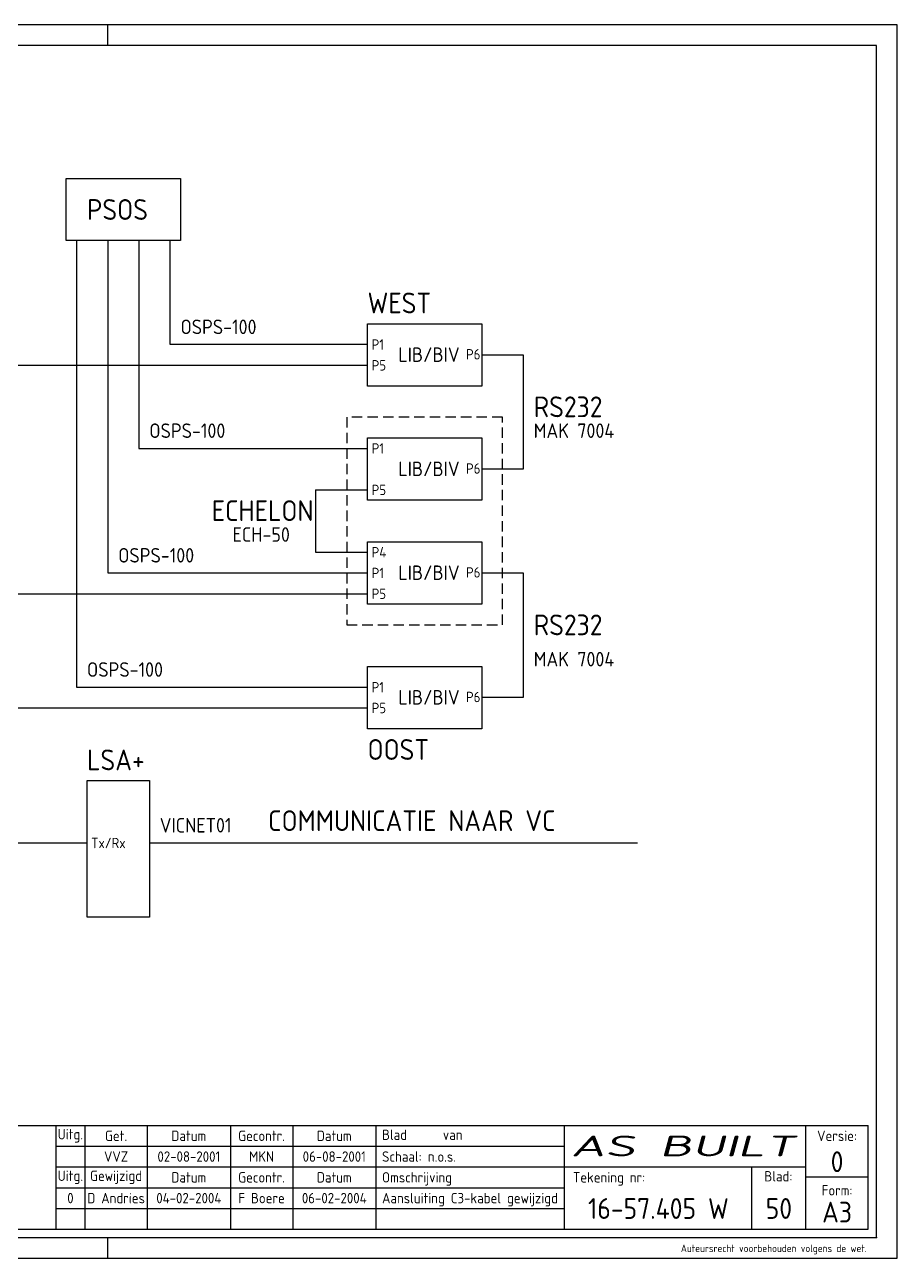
# Model space of a CAD drawing. Header units: metres. Extents: x 0 to 420, y 0 to 297.
# Drawn here: x 210 to 420, y 0 to 297 of the extents above; entities that cross this region are included whole.
import ezdxf
from ezdxf.enums import TextEntityAlignment as Align

# ---------------------------------------------------------------- set-up
doc = ezdxf.new("R2010")
doc.units = ezdxf.units.M
doc.header["$LTSCALE"] = 10
doc.header["$MEASUREMENT"] = 0
doc.linetypes.add('HIDDEN', pattern=[0.375, 0.25, -0.125])
doc.layers.get('0').update_dxf_attribs({"linetype": 'CONTINUOUS'})
for name, color, linetype in [('25C', 1, 'CONTINUOUS'), ('25TXT', 1, 'CONTINUOUS'), ('35TXT', 7, 'CONTINUOUS'), ('50TXT', 4, 'CONTINUOUS'), ('KADER', 8, 'CONTINUOUS'), ('RC', 2, 'CONTINUOUS'), ('SNIJLIJN', 1, 'CONTINUOUS'), ('VS-HOEK-018', 8, 'CONTINUOUS'), ('VS-HOEK-025', 1, 'CONTINUOUS'), ('VS-HOEK-035', 7, 'CONTINUOUS'), ('VS-HOEK-050', 4, 'CONTINUOUS')]:
    doc.layers.add(name, color=color, linetype=linetype)
doc.styles.add('ISO', font='ISO')
doc.styles.get("Standard").update_dxf_attribs({"font": 'iso.shx'})

# ---------------------------------------------------------------- blocks, each defined once
blk = doc.blocks.new('OHa3_v1-4')
at = {"layer": 'VS-HOEK-025'}
for p, q in [((-190.5, 27), (-190.5, 2)), ((-175.5, 27), (-175.5, 2)), ((-155.5, 27), (-155.5, 2)), ((-140.5, 27), (-140.5, 2)), ((-120.5, 27), (-120.5, 2)), ((-197.5, 22), (-75.06, 22)), ((-30, 2), (-30, 17)), ((-197.5, 12), (-75.06, 12)), ((-2, 14.5), (-17, 14.5)), ((-197.5, 7), (-75.06, 7))]:
    blk.add_line(p, q, dxfattribs=at)
at = {"layer": 'VS-HOEK-035'}
for p, q in [((-393, 27), (-2, 27)), ((-197.5, 27), (-197.5, 2)), ((-75.06, 2), (-75.06, 27)), ((-17, 2), (-17, 27)), ((-2, 2), (-2, 27)), ((-197.5, 17), (-17, 17)), ((-393, 2), (-2, 2))]:
    blk.add_line(p, q, dxfattribs=at)
at = {"layer": 'VS-HOEK-018', "style": 'ISO'}
blk.add_text('Auteursrecht voorbehouden volgens de wet.', height=1.8, dxfattribs=at).set_placement((-47.09, -3.5))
at = {"layer": 'VS-HOEK-025'}
for s, p in [('Uitg.', (-194, 24.5)), ('Get.', (-183, 24.5)), ('Datum', (-165.5, 24.5)), ('Gecontr.', (-148, 24.5)), ('Datum', (-130.5, 24.5)), ('Uitg.', (-194, 14.5)), ('Gewijzigd', (-183, 14.5)), ('Datum', (-165.5, 14.5)), ('Gecontr.', (-148, 14.5)), ('Datum', (-130.5, 14.5)), ('Form:', (-9.5, 11.38))]:
    blk.add_text(s, height=2.5, dxfattribs=at).set_placement(p, align=Align.MIDDLE)
at = {"layer": 'VS-HOEK-025', "style": 'ISO'}
for s, p in [('Blad', (-119, 23.5)), ('Blad:', (-27, 13.5))]:
    blk.add_text(s, height=2.5, dxfattribs=at).set_placement(p)
blk.add_text('van', height=2.5, dxfattribs=at).set_placement((-102, 23.5), align=Align.CENTER)
blk.add_text('Versie:', height=2.5, dxfattribs=at).set_placement((-9.5, 24.5), align=Align.MIDDLE)
at = {"layer": 'VS-HOEK-025'}
for s, p in [('Schaal:', (-119, 19.5)), ('Omschrijving', (-119, 14.5))]:
    blk.add_text(s, height=2.5, dxfattribs=at).set_placement(p, align=Align.MIDDLE_LEFT)
at = {"layer": 'VS-HOEK-025', "style": 'ISO'}
blk.add_text('Tekening nr:', height=2.5, dxfattribs=at).set_placement((-73.06, 14.5), align=Align.MIDDLE_LEFT)
for tag, p in [('BV', (-108, 23.5)), ('BT', (-95, 23.5))]:
    blk.add_attdef(tag, text='', height=2.5, dxfattribs=at).set_placement(p, align=Align.CENTER)
for tag, p in [('UIT1', (-194, 19.5)), ('GET1', (-183, 19.5)), ('TEKDAT', (-165.5, 19.5)), ('GECONTR1', (-148, 19.5)), ('CONDAT1', (-130.5, 19.5)), ('UIT2', (-194, 9.5)), ('GEW1', (-183, 9.5)), ('WIJZDAT1', (-165.5, 9.5)), ('UIT3', (-194, 4.5)), ('GEW2', (-183, 4.5)), ('WIJZDAT2', (-165.5, 4.5))]:
    blk.add_attdef(tag, text='', height=2.5, dxfattribs=at).set_placement(p, align=Align.MIDDLE)
at = {"layer": 'VS-HOEK-025'}
for tag, p in [('S', (-107.96, 19.5)), ('OMSCHR1', (-119, 9.5)), ('OMSCHR2', (-119, 4.5))]:
    blk.add_attdef(tag, text='', height=2.5, dxfattribs=at).set_placement(p, align=Align.MIDDLE_LEFT)
for tag, p in [('GECONTR2', (-148, 9.5)), ('CONDAT2', (-130.5, 9.5)), ('GECONTR3', (-148, 4.5)), ('CONDAT3', (-130.5, 4.5))]:
    blk.add_attdef(tag, text='', height=2.5, dxfattribs=at).set_placement(p, align=Align.MIDDLE)
at = {"layer": 'VS-HOEK-035', "style": 'ISO'}
for tag, p in [('B', (-284.9, 23.5)), ('N', (-284.9, 17.5)), ('P', (-284.9, 11.5)), ('R', (-284.9, 5.5))]:
    blk.add_attdef(tag, text='', height=3.5, dxfattribs=at).set_placement(p, align=Align.MIDDLE_LEFT)
at = {"layer": 'VS-HOEK-050'}
blk.add_text('A3', height=5, dxfattribs=at).set_placement((-9.5, 6.13), align=Align.MIDDLE)
at = {"layer": 'VS-HOEK-050', "oblique": 15, "width": 2.291085}
blk.add_attdef('STATUS', text='', height=5, rotation=360, dxfattribs=at).set_placement((-73.62, 19.55), (-19.62, 19.55), align=Align.FIT)
at = {"layer": 'VS-HOEK-050'}
for tag, p in [('VERSIE', (-9.5, 18.25)), ('O', (-52.5, 7)), ('Q', (-23.5, 7))]:
    blk.add_attdef(tag, text='', height=5, dxfattribs=at).set_placement(p, align=Align.MIDDLE)
blk = doc.blocks.new('a3h_v1-4')
at = {"layer": 'KADER'}
blk.add_point((415, 5), dxfattribs=at)
at = {"layer": 'SNIJLIJN'}
for p, q in [((230, 292), (230, 297)), ((230, 0), (230, 5))]:
    blk.add_line(p, q, dxfattribs=at)
blk.add_lwpolyline([(420, 297), (0, 297), (0, 0), (420, 0)], close=True, dxfattribs=at)
at = {"layer": 'VS-HOEK-050'}
blk.add_lwpolyline([(415, 5), (415, 292), (20, 292), (20, 5)], close=True, dxfattribs=at)

msp = doc.modelspace()

# ---------------------------------------------------------------- linework, layer by layer
for p, q in [((220, 260), (247.5, 260)), ((220, 245), (220, 260)), ((247.5, 260), (247.5, 245)), ((247.5, 245), (220, 245)), ((222.5, 245), (222.5, 137.5)), ((230, 245), (230, 165)), ((237.5, 245), (237.5, 195)), ((245, 220), (245, 245)), ((292.5, 225), (320, 225)), ((292.5, 210), (292.5, 225)), ((320, 225), (320, 210)), ((292.5, 220), (245, 220)), ((320, 217.5), (330, 217.5)), ((330, 217.5), (330, 190)), ((100, 215), (292.5, 215)), ((320, 210), (292.5, 210)), ((292.5, 197.5), (320, 197.5)), ((292.5, 182.5), (292.5, 197.5)), ((320, 197.5), (320, 182.5)), ((237.5, 195), (292.5, 195)), ((330, 190), (320, 190)), ((280, 185), (292.5, 185)), ((280, 185), (280, 170)), ((320, 182.5), (292.5, 182.5)), ((292.5, 172.5), (320, 172.5)), ((292.5, 157.5), (292.5, 172.5)), ((320, 172.5), (320, 157.5)), ((280, 170), (292.5, 170)), ((230, 165), (292.5, 165)), ((320, 165), (330, 165)), ((330, 165), (330, 135)), ((177.5, 160), (292.5, 160)), ((320, 157.5), (292.5, 157.5)), ((292.5, 142.5), (320, 142.5)), ((292.5, 127.5), (292.5, 142.5)), ((320, 142.5), (320, 127.5)), ((222.5, 137.5), (292.5, 137.5)), ((330, 135), (320, 135)), ((197.5, 132.5), (292.5, 132.5)), ((320, 127.5), (292.5, 127.5)), ((225, 82.17), (225, 115)), ((225, 115), (227.5, 115)), ((227.5, 115), (240, 115)), ((240, 115), (240, 82.17)), ((85, 100), (225, 100)), ((240, 100), (357.5, 100)), ((240, 82.17), (225, 82.17))]:
    msp.add_line(p, q)
at = {"linetype": 'HIDDEN'}
for p, q in [((287.5, 202.5), (287.5, 152.5)), ((325, 202.5), (287.5, 202.5)), ((325, 152.5), (325, 202.5)), ((287.5, 152.5), (325, 152.5))]:
    msp.add_line(p, q, dxfattribs=at)

# ---------------------------------------------------------------- block references
at = {"layer": '25C'}
msp.add_blockref('a3h_v1-4', (0, 0), dxfattribs=at)
at = {"layer": 'RC'}
ref = msp.add_blockref('OHa3_v1-4', (415, 5), dxfattribs=at)
ref.add_attrib('O', '16-57.405 W', dxfattribs={"layer": 'VS-HOEK-050', "height": 5}).set_placement((362.5, 12), align=Align.MIDDLE)
ref.add_attrib('Q', '50', dxfattribs={"layer": 'VS-HOEK-050', "height": 5}).set_placement((391.5, 12), align=Align.MIDDLE)
ref.add_attrib('GET1', 'VVZ', dxfattribs={"layer": 'VS-HOEK-025', "height": 2.5, "style": 'ISO'}).set_placement((232, 24.5), align=Align.MIDDLE)
ref.add_attrib('TEKDAT', '02-08-2001', dxfattribs={"layer": 'VS-HOEK-025', "height": 2.5, "style": 'ISO'}).set_placement((249.5, 24.5), align=Align.MIDDLE)
ref.add_attrib('GECONTR1', 'MKN', dxfattribs={"layer": 'VS-HOEK-025', "height": 2.5, "style": 'ISO'}).set_placement((267, 24.5), align=Align.MIDDLE)
ref.add_attrib('CONDAT1', '06-08-2001', dxfattribs={"layer": 'VS-HOEK-025', "height": 2.5, "style": 'ISO'}).set_placement((284.5, 24.5), align=Align.MIDDLE)
ref.add_attrib('S', 'n.o.s.', dxfattribs={"layer": 'VS-HOEK-025', "height": 2.5}).set_placement((307.04, 24.5), align=Align.MIDDLE_LEFT)
ref.add_attrib('VERSIE', '0', dxfattribs={"layer": 'VS-HOEK-050', "height": 5}).set_placement((405.5, 23.25), align=Align.MIDDLE)
ref.add_attrib('STATUS', 'AS BUILT', dxfattribs={"layer": 'VS-HOEK-050', "height": 5, "rotation": 360, "oblique": 15, "width": 2.2237}).set_placement((341.38, 24.55), (395.38, 24.55), align=Align.FIT)
ref.add_attrib('UIT2', '0', dxfattribs={"layer": 'VS-HOEK-025', "height": 2.5, "style": 'ISO'}).set_placement((221, 14.5), align=Align.MIDDLE)
ref.add_attrib('GEW1', 'D Andries', dxfattribs={"layer": 'VS-HOEK-025', "height": 2.5, "style": 'ISO'}).set_placement((232, 14.5), align=Align.MIDDLE)
ref.add_attrib('WIJZDAT1', '04-02-2004', dxfattribs={"layer": 'VS-HOEK-025', "height": 2.5, "style": 'ISO'}).set_placement((249.5, 14.5), align=Align.MIDDLE)
ref.add_attrib('GECONTR2', 'F Boere', dxfattribs={"layer": 'VS-HOEK-025', "height": 2.5}).set_placement((267, 14.5), align=Align.MIDDLE)
ref.add_attrib('CONDAT2', '06-02-2004', dxfattribs={"layer": 'VS-HOEK-025', "height": 2.5}).set_placement((284.5, 14.5), align=Align.MIDDLE)
ref.add_attrib('OMSCHR1', 'Aansluiting C3-kabel gewijzigd', dxfattribs={"layer": 'VS-HOEK-025', "height": 2.5}).set_placement((296, 14.5), align=Align.MIDDLE_LEFT)

# ---------------------------------------------------------------- texts
for s, height, p in [('WEST', 5, (292.5, 227.5)), ('OSPS-100', 3.5, (247.5, 222.5)), ('RS232', 5, (332.5, 202.5)), ('OSPS-100', 3.5, (240, 197.5)), ('MAK 7004', 3.5, (332.5, 197.5)), ('ECHELON', 5, (255, 177.5)), ('ECH-50', 3.5, (260, 172.5)), ('OSPS-100', 3.5, (232.5, 167.5)), ('RS232', 5, (332.5, 150)), ('MAK 7004', 3.5, (332.5, 142.5)), ('OSPS-100', 3.5, (225, 140)), ('OOST', 5, (292.5, 120)), ('LSA+', 5, (225, 117.5)), ('COMMUNICATIE NAAR VC', 5, (268.58, 102.86)), ('VICNET01', 3.5, (242.5, 102.5))]:
    msp.add_text(s, height=height).set_placement(p)
at = {"layer": '25TXT'}
for s, p in [('P1', (293.49, 218.74)), ('P6', (316.2, 216.39)), ('P5', (293.49, 213.74)), ('P1', (293.49, 193.74)), ('P6', (316.2, 188.89)), ('P5', (293.49, 183.74)), ('P4', (293.49, 168.74)), ('P6', (316.2, 163.89)), ('P1', (293.49, 163.74)), ('P5', (293.49, 158.74)), ('P1', (293.49, 136.24)), ('P5', (293.49, 131.24)), ('P6', (316.2, 133.89)), ('Tx/Rx', (225.99, 98.74))]:
    msp.add_text(s, height=2.5, dxfattribs=at).set_placement(p)
at = {"layer": '35TXT'}
for p in [(299.92, 215.81), (299.92, 188.31), (299.92, 163.31), (299.92, 133.31)]:
    msp.add_text('LIB/BIV', height=3.5, dxfattribs=at).set_placement(p)
at = {"layer": '50TXT'}
msp.add_text('PSOS', height=5, dxfattribs=at).set_placement((225, 250))

doc.saveas('drawing.dxf')
